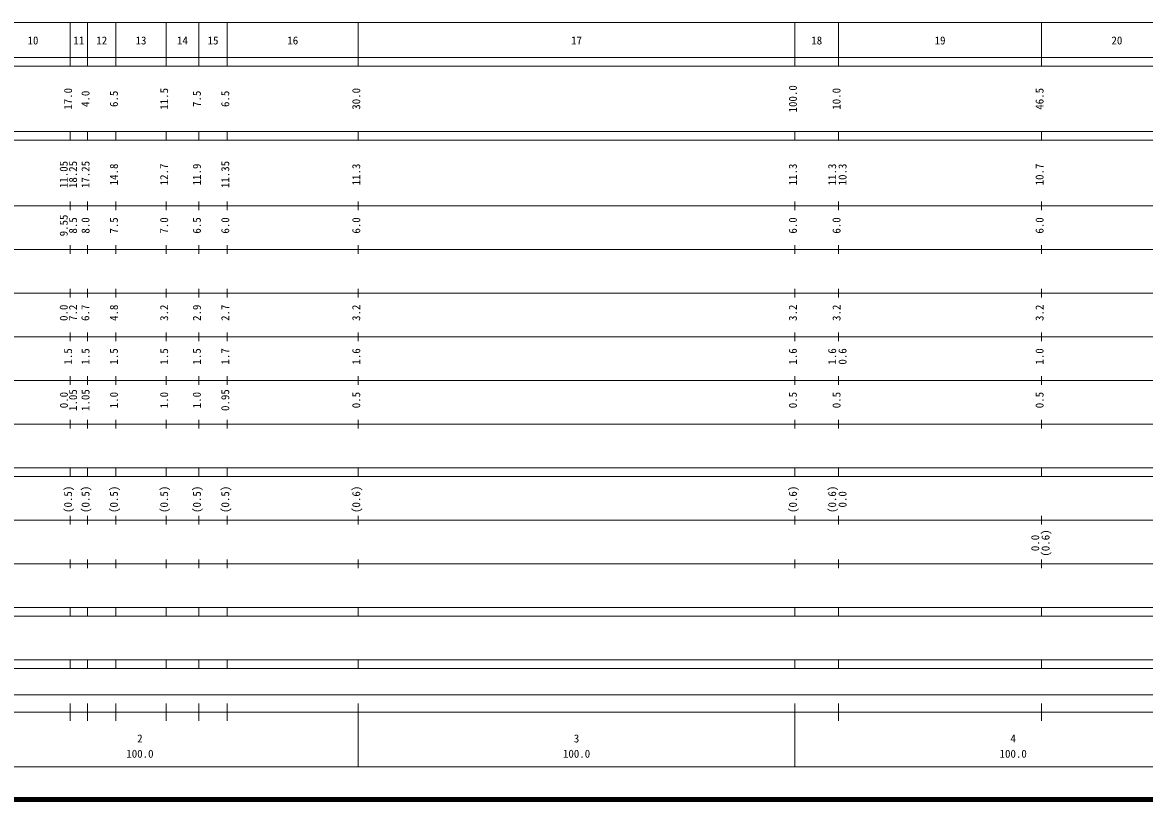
# Model space of a CAD drawing. Units: millimetres on the paper, enlarged 1000 times. Extents: x 40000 to 680000, y 20000 to 380000.
# Drawn here: x 191092 to 448087, y 20000 to 198000 of the extents above; entities that cross this region are included whole.
import ezdxf
from ezdxf.enums import TextEntityAlignment as Align

# ---------------------------------------------------------------- set-up
doc = ezdxf.new("R2010")
doc.units = ezdxf.units.MM
doc.header["$LTSCALE"] = 1000
doc.layers.add('M-TTL', color=2, linetype='Continuous', lineweight=140)
doc.layers.add('M-TTL-BAND', color=7, linetype='Continuous', lineweight=13)
doc.styles.add('ＭＳ ゴシック', font='')
doc.styles.get('ＭＳ ゴシック').set_extended_font_data('MS Gothic')

msp = doc.modelspace()

# ---------------------------------------------------------------- linework, layer by layer
at = {"layer": 'M-TTL'}
msp.add_line((40000, 20000), (680000, 20000), dxfattribs=at)
at = {"layer": 'M-TTL-BAND'}
for p, q in [((68000, 198000), (579000, 198000)), ((202000, 188000), (202000, 198000)), ((206000, 188000), (206000, 198000)), ((212500, 188000), (212500, 198000)), ((224000, 188000), (224000, 198000)), ((231500, 188000), (231500, 198000)), ((238000, 188000), (238000, 198000)), ((268000, 188000), (268000, 198000)), ((368000, 188000), (368000, 198000)), ((378000, 188000), (378000, 198000)), ((424500, 188000), (424500, 198000)), ((40000, 190000), (579000, 190000)), ((40000, 188000), (579000, 188000)), ((40000, 173000), (579000, 173000)), ((202000, 171000), (202000, 173000)), ((206000, 171000), (206000, 173000)), ((212500, 171000), (212500, 173000)), ((224000, 171000), (224000, 173000)), ((231500, 171000), (231500, 173000)), ((238000, 171000), (238000, 173000)), ((268000, 171000), (268000, 173000)), ((368000, 171000), (368000, 173000)), ((378000, 171000), (378000, 173000)), ((424500, 171000), (424500, 173000)), ((40000, 171000), (579000, 171000)), ((202000, 155000), (202000, 157000)), ((206000, 155000), (206000, 157000)), ((212500, 155000), (212500, 157000)), ((224000, 155000), (224000, 157000)), ((231500, 155000), (231500, 157000)), ((238000, 155000), (238000, 157000)), ((268000, 155000), (268000, 157000)), ((368000, 155000), (368000, 157000)), ((378000, 155000), (378000, 157000)), ((424500, 155000), (424500, 157000)), ((40000, 156000), (579000, 156000)), ((202000, 145000), (202000, 147000)), ((206000, 145000), (206000, 147000)), ((212500, 145000), (212500, 147000)), ((224000, 145000), (224000, 147000)), ((231500, 145000), (231500, 147000)), ((238000, 145000), (238000, 147000)), ((268000, 145000), (268000, 147000)), ((368000, 145000), (368000, 147000)), ((378000, 145000), (378000, 147000)), ((424500, 145000), (424500, 147000)), ((46000, 146000), (579000, 146000)), ((202000, 135000), (202000, 137000)), ((206000, 135000), (206000, 137000)), ((212500, 135000), (212500, 137000)), ((224000, 135000), (224000, 137000)), ((231500, 135000), (231500, 137000)), ((238000, 135000), (238000, 137000)), ((268000, 135000), (268000, 137000)), ((368000, 135000), (368000, 137000)), ((378000, 135000), (378000, 137000)), ((424500, 135000), (424500, 137000)), ((52000, 136000), (579000, 136000)), ((46000, 126000), (579000, 126000)), ((202000, 125000), (202000, 127000)), ((206000, 125000), (206000, 127000)), ((212500, 125000), (212500, 127000)), ((224000, 125000), (224000, 127000)), ((231500, 125000), (231500, 127000)), ((238000, 125000), (238000, 127000)), ((268000, 125000), (268000, 127000)), ((368000, 125000), (368000, 127000)), ((378000, 125000), (378000, 127000)), ((424500, 125000), (424500, 127000)), ((52000, 116000), (579000, 116000)), ((202000, 115000), (202000, 117000)), ((206000, 115000), (206000, 117000)), ((212500, 115000), (212500, 117000)), ((224000, 115000), (224000, 117000)), ((231500, 115000), (231500, 117000)), ((238000, 115000), (238000, 117000)), ((268000, 115000), (268000, 117000)), ((368000, 115000), (368000, 117000)), ((378000, 115000), (378000, 117000)), ((424500, 115000), (424500, 117000)), ((46000, 106000), (579000, 106000)), ((202000, 105000), (202000, 107000)), ((206000, 105000), (206000, 107000)), ((212500, 105000), (212500, 107000)), ((224000, 105000), (224000, 107000)), ((231500, 105000), (231500, 107000)), ((238000, 105000), (238000, 107000)), ((268000, 105000), (268000, 107000)), ((368000, 105000), (368000, 107000)), ((378000, 105000), (378000, 107000)), ((424500, 105000), (424500, 107000)), ((40000, 96000), (579000, 96000)), ((202000, 94000), (202000, 96000)), ((206000, 94000), (206000, 96000)), ((212500, 94000), (212500, 96000)), ((224000, 94000), (224000, 96000)), ((231500, 94000), (231500, 96000)), ((238000, 94000), (238000, 96000)), ((268000, 94000), (268000, 96000)), ((368000, 94000), (368000, 96000)), ((378000, 94000), (378000, 96000)), ((424500, 94000), (424500, 96000)), ((40000, 94000), (579000, 94000)), ((202000, 83000), (202000, 85000)), ((206000, 83000), (206000, 85000)), ((212500, 83000), (212500, 85000)), ((224000, 83000), (224000, 85000)), ((231500, 83000), (231500, 85000)), ((238000, 83000), (238000, 85000)), ((268000, 83000), (268000, 85000)), ((368000, 83000), (368000, 85000)), ((378000, 83000), (378000, 85000)), ((424500, 83000), (424500, 85000)), ((49000, 84000), (579000, 84000)), ((202000, 73000), (202000, 75000)), ((206000, 73000), (206000, 75000)), ((212500, 73000), (212500, 75000)), ((224000, 73000), (224000, 75000)), ((231500, 73000), (231500, 75000)), ((238000, 73000), (238000, 75000)), ((268000, 73000), (268000, 75000)), ((368000, 73000), (368000, 75000)), ((378000, 73000), (378000, 75000)), ((424500, 73000), (424500, 75000)), ((40000, 74000), (579000, 74000)), ((40000, 64000), (579000, 64000)), ((40000, 62000), (579000, 62000)), ((202000, 62000), (202000, 64000)), ((206000, 62000), (206000, 64000)), ((212500, 62000), (212500, 64000)), ((224000, 62000), (224000, 64000)), ((231500, 62000), (231500, 64000)), ((238000, 62000), (238000, 64000)), ((268000, 62000), (268000, 64000)), ((368000, 62000), (368000, 64000)), ((378000, 62000), (378000, 64000)), ((424500, 62000), (424500, 64000)), ((40000, 52000), (579000, 52000)), ((202000, 50000), (202000, 52000)), ((206000, 50000), (206000, 52000)), ((212500, 50000), (212500, 52000)), ((224000, 50000), (224000, 52000)), ((231500, 50000), (231500, 52000)), ((238000, 50000), (238000, 52000)), ((268000, 50000), (268000, 52000)), ((368000, 50000), (368000, 52000)), ((378000, 50000), (378000, 52000)), ((424500, 50000), (424500, 52000)), ((40000, 50000), (579000, 50000)), ((71000, 44000), (565000, 44000)), ((202000, 38000), (202000, 42000)), ((206000, 38000), (206000, 42000)), ((212500, 38000), (212500, 42000)), ((224000, 38000), (224000, 42000)), ((231500, 38000), (231500, 42000)), ((238000, 38000), (238000, 42000)), ((268000, 27500), (268000, 42000)), ((368000, 27500), (368000, 42000)), ((378000, 38000), (378000, 42000)), ((424500, 38000), (424500, 42000)), ((40000, 40000), (579000, 40000)), ((68000, 27500), (579000, 27500))]:
    msp.add_line(p, q, dxfattribs=at)

# ---------------------------------------------------------------- texts
at = {"layer": 'M-TTL-BAND', "style": 'ＭＳ ゴシック'}
for s, p in [('10', (193500, 192405)), ('11', (204000, 192405)), ('12', (209250, 192405)), ('13', (218250, 192405)), ('14', (227750, 192405)), ('15', (234750, 192405)), ('16', (253000, 192405)), ('17', (318000, 192405)), ('18', (373000, 192405)), ('19', (401250, 192405)), ('20', (441750, 192405)), ('2', (218000, 32523)), ('3', (318000, 32523)), ('4', (418000, 32523)), ('100.0', (218000, 29033)), ('100.0', (318000, 29033)), ('100.0', (418000, 29033))]:
    msp.add_text(s, height=1833, dxfattribs=at).set_placement(p, align=Align.BOTTOM_CENTER)
for s, p in [('17.0', (203000, 180500)), ('11.5', (225000, 180500)), ('30.0', (269000, 180500)), ('100.0', (369000, 180500)), ('10.0', (379000, 180500)), ('46.5', (425500, 180500)), ('4.0', (207000, 180500)), ('6.5', (213500, 180500)), ('7.5', (232500, 180500)), ('6.5', (239000, 180500)), ('11.05', (202000, 163174)), ('18.25', (204133, 163174)), ('17.25', (207000, 163174)), ('14.8', (213500, 163174)), ('12.7', (225000, 163174)), ('11.9', (232500, 163174)), ('11.35', (239000, 163174)), ('11.3', (269000, 163174)), ('11.3', (369000, 163174)), ('11.3', (378000, 163174)), ('10.3', (380370, 163174)), ('10.7', (425500, 163174)), ('9.55', (202000, 151500)), ('8.5', (204133, 151500)), ('8.0', (207000, 151500)), ('7.5', (213500, 151500)), ('7.0', (225000, 151500)), ('6.5', (232500, 151500)), ('6.0', (239000, 151500)), ('6.0', (269000, 151500)), ('6.0', (369000, 151500)), ('6.0', (379000, 151500)), ('6.0', (425500, 151500)), ('0.0', (202000, 131500)), ('7.2', (204133, 131500)), ('6.7', (206950, 131500)), ('4.8', (213500, 131500)), ('3.2', (225000, 131500)), ('2.9', (232500, 131500)), ('2.7', (239000, 131500)), ('3.2', (269000, 131500)), ('3.2', (369000, 131500)), ('3.2', (379000, 131500)), ('3.2', (425500, 131500)), ('1.5', (203000, 121500)), ('1.5', (207000, 121500)), ('1.5', (213500, 121500)), ('1.5', (225000, 121500)), ('1.5', (232500, 121500)), ('1.7', (239000, 121500)), ('1.6', (269000, 121500)), ('1.6', (369000, 121500)), ('1.6', (378000, 121500)), ('0.6', (380370, 121500)), ('1.0', (425500, 121500)), ('0.0', (202042, 111500)), ('1.05', (204133, 111500)), ('1.05', (207000, 111500)), ('1.0', (213500, 111500)), ('1.0', (225000, 111500)), ('1.0', (232500, 111500)), ('0.95', (239000, 111500)), ('0.5', (269000, 111500)), ('0.5', (369000, 111500)), ('0.5', (379000, 111500)), ('0.5', (425500, 111500)), ('(0.5)', (203000, 88764)), ('(0.5)', (207000, 88764)), ('(0.5)', (213500, 88764)), ('(0.5)', (225000, 88764)), ('(0.5)', (232500, 88764)), ('(0.5)', (239000, 88764)), ('(0.6)', (269000, 88764)), ('(0.6)', (369000, 88764)), ('(0.6)', (378000, 88764)), ('0.0', (380370, 88764)), ('0.0', (424500, 78764)), ('(0.6)', (426870, 78764))]:
    msp.add_text(s, height=1833, rotation=90, dxfattribs=at).set_placement(p, align=Align.BOTTOM_CENTER)

doc.saveas('drawing.dxf')
